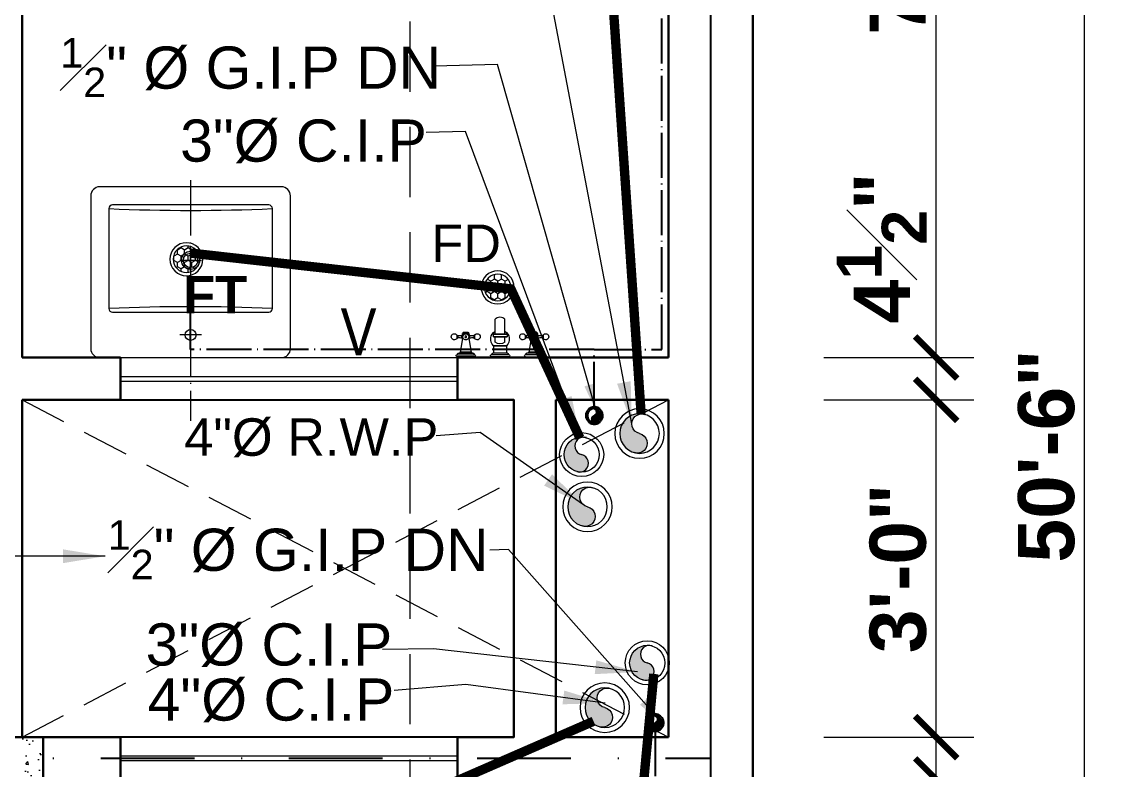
# Model space of a CAD drawing. Header units: feet. Extents: x 12125 to 16886, y -11859 to -10215.
# Drawn here: x 14050.3 to 14167.7, y -11271.5 to -11191.6 of the extents above; entities that cross this region are included whole.
import ezdxf

# ---------------------------------------------------------------- set-up
doc = ezdxf.new("R2010")
doc.units = ezdxf.units.FT
doc.header["$MEASUREMENT"] = 0
doc.header["$PDMODE"] = 2
for name, pattern in [('ACAD_ISO04W100', [30, 24, -3, 0, -3]), ('CENTER2', [1.125, 0.75, -0.125, 0.125, -0.125]), ('DASHDOT', [1, 0.5, -0.25, 0, -0.25]), ('DASHED', [0.75, 0.5, -0.25]), ('HIDDEN2', [0.1875, 0.125, -0.0625])]:
    doc.linetypes.add(name, pattern=pattern)
doc.layers.get('0').update_dxf_attribs({"lineweight": 30})
doc.layers.add('0 PL WASTE PIPE', color=5, linetype='Continuous')
doc.layers.add('BLK_1_FLR_1_VENTILATION_SHAFT', color=7, linetype='Continuous')
for name, color, linetype, lineweight in [('BEAM', 3, 'Continuous', 15), ('BLK_1_FLR_1_BATH', 7, 'Continuous', 0), ('center line', 253, 'ACAD_ISO04W100', 5), ('CWS', 94, 'Continuous', 9), ('DIM 01', 7, 'Continuous', 9), ('DOTTED', 15, 'DASHED', 18), ('FIX', 212, 'Continuous', 13), ('HATCH', 9, 'Continuous', 20), ('JOINERY TEXT', 193, 'Continuous', 0), ('P-SOIL', 6, 'Continuous', 18), ('P-WASTE', 130, 'Continuous', 18), ('PL-C.W.S', 90, 'ACAD_ISO04W100', 25), ('R.W.P', 7, 'Continuous', 18), ('SANTRY TEXT', 174, 'Continuous', 9), ('TEXT', 7, 'Continuous', 30), ('WALL', 10, 'Continuous', 30), ('WINDOW', 150, 'Continuous', 20)]:
    doc.layers.add(name, color=color, linetype=linetype, lineweight=lineweight)
doc.layers.add('BLK_1_FLR_1_BLT_UP_AREA', color=25, linetype='Continuous', true_color=0x995f4c, plot=False)
doc.styles.add('AR. FOOT', font='arialbd.ttf')
doc.styles.add('AR. TEXT 01', font='arialbd.ttf')
doc.styles.add('DIM TEXT', font='GOTHIC.TTF', dxfattribs={"height": 5})
doc.styles.add('p.h tex', font='techb___.ttf')
doc.styles.get("Standard").update_dxf_attribs({"font": 'ARIALN.TTF'})
doc.dimstyles.new('DIM 50', dxfattribs={"dimtxt": 6, "dimasz": 3, "dimexe": 6, "dimexo": 4, "dimgap": 0.3125, "dimtad": 1, "dimzin": 3, "dimdsep": 46, "dimlunit": 4, "dimtxsty": 'AR. TEXT 01', "dimblk": 'DOT', "dimcen": 0.09, "dimclrd": 256, "dimclre": 256, "dimclrt": 256, "dimazin": 0, "dimtfac": 0.8, "dimtofl": 0, "dimtmove": 1, "dimatfit": 3, "dimfxl": 6, "dimfxlon": 1, "dimfrac": 1, "dimtolj": 1, "dimtzin": 0, "dimlwd": -1, "dimlwe": -1, "dimarcsym": 1})

# ---------------------------------------------------------------- blocks, each defined once
blk = doc.blocks.new('ERFE')
at = {"layer": 'WALL', "color": 3, "linetype": 'DASHED', "lineweight": 20, "ltscale": 15}
blk.add_line((80619.29687633963, -78807.71996937633), (80619.29687633963, -79458.93725213372), dxfattribs=at)
blk = doc.blocks.new('_ArchTick')
at = {"color": 0, "linetype": 'ByBlock', "const_width": 0.15}
blk.add_lwpolyline([(-0.5, -0.5), (0.5, 0.5)], dxfattribs=at)
blk = doc.blocks.new('*D65')
at = {"layer": 'Defpoints', "color": 0, "transparency": 16777216}
for p in [(14119.27765535157, -11272.45311382738), (14147.86980610585, -11272.45311382738), (14110.3702731766, -11359.45311382757)]:
    blk.add_point(p, dxfattribs=at)
at = {"layer": 'DIM 01', "transparency": 16777216}
for p, q in [((14135.86980610585, -11272.45311382738), (14151.86980610585, -11272.45311382738)), ((14147.86980610585, -11359.45311382757), (14147.86980610585, -11272.45311382738)), ((14135.86980610585, -11359.45311382757), (14151.86980610585, -11359.45311382757))]:
    blk.add_line(p, q, dxfattribs=at)
at = {"layer": 'DIM 01', "transparency": 16777216, "xscale": 4.5, "yscale": 4.5, "zscale": 4.5}
for p, rotation in [((14147.86980610585, -11272.45311382738), 90), ((14147.86980610585, -11359.45311382757), 270)]:
    blk.add_blockref('_ArchTick', p, dxfattribs=dict(at, rotation=rotation))
at = {"layer": 'DIM 01', "transparency": 16777216, "insert": (14143.80980610585, -11315.95311382748), "char_height": 6, "attachment_point": 5, "rotation": 90, "style": 'AR. TEXT 01'}
blk.add_mtext('\\A1;7\'-3"', dxfattribs=at)
blk = doc.blocks.new('ddd')
at = {"layer": 'center line', "ltscale": 0.25}
blk.add_line((-759.1649536995117, -5633.062051587941), (-733.0938343068538, -5633.062051587941), dxfattribs=at)
at = {"layer": 'FIX'}
for p, q in [((-750.4793203349564, -5631.879542964188), (-750.4793203349564, -5634.244560211723)), ((-742.4084541934861, -5631.879542964188), (-742.4084541934861, -5634.244560211723)), ((-749.2968117111923, -5633.062051587941), (-752.0555297461124, -5633.062051587941)), ((-741.2259455697221, -5633.062051587941), (-743.5909628172521, -5633.062051587941))]:
    blk.add_line(p, q, dxfattribs=at)
for points in [[(-758.4517612796371, -5623.219531903188), (-758.4517612796371, -5642.904571272694, 0.4142135623731), (-757.4675093111618, -5643.888823241169), (-740.9320762407768, -5643.888823241169, 0.4142135623731), (-739.9478242723017, -5642.904571272694), (-739.9478242723017, -5623.219531903188, 0.4142135623731), (-740.9320762407768, -5622.235279934713), (-757.4675093111618, -5622.235279934713, 0.4142135623731)], [(-756.4832573426863, -5624.597484659023), (-756.4832573426863, -5641.526618516826, 0.4142135623731), (-756.0895565552963, -5641.920319304219), (-745.262784902068, -5641.920319304219, 0.4142135623731), (-744.8690841146782, -5641.526618516826), (-744.8690841146745, -5624.597484659054, 0.41421356237232), (-745.2627849020648, -5624.203783871664), (-756.0895565552963, -5624.203783871634, 0.4142135623731)]]:
    blk.add_lwpolyline(points, format="xyb", close=True, dxfattribs=at)
for centre, radius in [((-750.4793203349564, -5633.062051587941), 0.9856582300699962), ((-750.4793203349564, -5633.062051587941), 0.7888078363749385), ((-742.4084541934861, -5633.062051587941), 0.5919574426798802)]:
    blk.add_circle(centre, radius, dxfattribs=at)
for centre, radius, start, end in [((-955.3021549747315, -5633.062051587941), 199.4094488131293, 357.4539399452814, 2.54606005471874), ((-546.0501864825728, -5633.062051587941), 199.4094488131879, 177.4539399452812, 182.5460600547187)]:
    blk.add_arc(centre, radius, start, end, dxfattribs=at)
blk = doc.blocks.new('fdfff')
at = {"layer": 'FIX'}
for p, q in [((-439.9936460015013, -5099.794814732304, 0.20762841340752), (-439.9936460015013, -5098.092338620205, 0.20762841340752)), ((-439.7870236596209, -5098.078081011102, 0.22817528969225), (-439.7870236596209, -5099.809340666404, 0.20762841340752)), ((-439.6376845878258, -5098.23440669429, 0.22817528969225), (-439.6376845878258, -5099.652746658321, 0.22817528969225)), ((-438.2163880382141, -5098.639274051369, 1.070132213926159), (-439.5423170475113, -5098.413384540116, 1.070132213926159)), ((-439.5423170475113, -5098.413384540116, 1.070132213926159), (-439.5423170475113, -5099.473768812393, 1.070132213926159)), ((-437.8761535013033, -5098.079588376322, 1.070132213926159), (-438.205106988811, -5098.079588376322, 1.070132213926159)), ((-438.205106988811, -5098.079588376322, 1.070132213926159), (-438.205106988811, -5098.110718818439, 1.070132213926159)), ((-437.9572165929129, -5098.160090196818, 1.070132213926159), (-438.1241469305241, -5098.160090196818, 1.070132213926159)), ((-437.8761535013033, -5098.079588376322, 1.070132213926159), (-437.8761535013033, -5098.110718818439, 1.070132213926159)), ((-438.2163880382141, -5099.247879301241, 1.070132213926159), (-439.5423170475113, -5099.473768812393, 1.070132213926159)), ((-438.1502720053247, -5098.557215489591, 1.070132213926159), (-437.9310915181995, -5098.557215489591, 1.070132213926159)), ((-438.1502720053247, -5099.329937862909, 1.070132213926159), (-437.9310915181995, -5099.329937862909, 1.070132213926159)), ((-437.8564111968151, -5098.635829710431, 1.070132213926159), (-437.8564111968151, -5098.711869751176, 1.070132213926159)), ((-437.8564111968151, -5099.251323642151, 1.070132213926159), (-437.8564111968151, -5099.17528360142, 1.070132213926159)), ((-437.7329530385032, -5098.636270803428, 1.070132213926159), (-437.7329530385032, -5099.250882549073, 1.070132213926159)), ((-437.6711387261166, -5098.666774950295, 1.070132213926159), (-437.7329530385032, -5098.666774950295, 1.070132213926159)), ((-437.6711387261166, -5099.220378402307, 1.070132213926159), (-437.7329530385032, -5099.220378402307, 1.070132213926159)), ((-437.6711387261166, -5098.666774950295, 1.070132213926159), (-437.6711387261166, -5099.220378402307, 1.070132213926159)), ((-437.6100551688286, -5098.729148853403, 1.070132213926159), (-437.6100551688286, -5099.158004499201, 1.070132213926159)), ((-438.205106988811, -5099.807564976261, 1.070132213926159), (-438.205106988811, -5099.776434534056, 1.070132213926159)), ((-437.8761535013033, -5099.807564976261, 1.070132213926159), (-438.205106988811, -5099.807564976261, 1.070132213926159)), ((-437.9572165929129, -5099.727063155762, 1.070132213926159), (-438.1241469305241, -5099.727063155762, 1.070132213926159)), ((-437.8761535013033, -5099.807564976261, 1.070132213926159), (-437.8761535013033, -5099.776434534056, 1.070132213926159)), ((-439.9936460015013, -5101.40166845412, -0.64357942327109), (-439.9936460015013, -5103.104144566191, -0.64357942327109)), ((-439.7870236596209, -5101.387410844953, -0.62303254698635), (-439.7870236596209, -5103.118670500254, -0.64357942327109)), ((-439.6376845878258, -5101.544018196008, -0.62303254698635), (-439.6376845878258, -5102.962076492151, -0.62303254698635)), ((-438.9074385237178, -5101.628709930708, 1.070132213926159), (-438.9074385237178, -5102.899841888831, 1.070132213926159)), ((-438.0423340749984, -5102.888360252912, 1.070132213926159), (-438.0423340749984, -5101.579353504671, 1.070132213926159)), ((-438.0177171031244, -5102.894312139317, 1.070132213926159), (-438.0177171031244, -5101.573401618288, 1.070132213926159)), ((-437.8198283457022, -5101.573401618288, 1.070132213926159), (-437.8198283457022, -5102.894312139317, 1.070132213926159)), ((-437.7952113737118, -5101.579353504671, 1.070132213926159), (-437.7952113737118, -5102.888360252912, 1.070132213926159)), ((-438.9422280378346, -5101.643157002909, 1.070132213926159), (-439.6376845878258, -5101.643157002909, 1.070132213926159)), ((-438.9422280378346, -5101.643157002909, 1.070132213926159), (-438.9422280378346, -5102.885394816667, 1.070132213926159)), ((-438.5638060339259, -5101.784066761458), (-438.0423340749984, -5101.784066761458)), ((-437.7952113737118, -5101.784066761458), (-436.3390548183232, -5101.784066761458)), ((-438.9422280378346, -5102.885394816667, 1.070132213926159), (-439.6376845878258, -5102.885394816667, 1.070132213926159)), ((-438.5638060339259, -5102.74448505808), (-438.0423340749984, -5102.74448505808)), ((-437.7952113737118, -5102.74448505808), (-436.3390548183232, -5102.74448505808)), ((-439.9936460015013, -5104.733495657638, 0.20762841340752), (-439.9936460015013, -5106.435971769708, 0.20762841340752)), ((-439.7870236596209, -5106.450229378868, 0.22817528969225), (-439.7870236596209, -5104.718969723559, 0.20762841340752)), ((-437.8761535013033, -5104.720745413695, 1.070132213926159), (-438.205106988811, -5104.720745413695, 1.070132213926159)), ((-438.205106988811, -5104.720745413695, 1.070132213926159), (-438.205106988811, -5104.751875855887, 1.070132213926159)), ((-437.9572165929129, -5104.801247234149, 1.070132213926159), (-438.1241469305241, -5104.801247234149, 1.070132213926159)), ((-437.8761535013033, -5104.720745413695, 1.070132213926159), (-437.8761535013033, -5104.751875855887, 1.070132213926159)), ((-439.6376845878258, -5106.293903695674, 0.22817528969225), (-439.6376845878258, -5104.875563731662, 0.22817528969225)), ((-438.2163880382141, -5105.280431088729, 1.070132213926159), (-439.5423170475113, -5105.054541577519, 1.070132213926159)), ((-439.5423170475113, -5105.054541577519, 1.070132213926159), (-439.5423170475113, -5106.114925849761, 1.070132213926159)), ((-438.2163880382141, -5105.889036338595, 1.070132213926159), (-439.5423170475113, -5106.114925849761, 1.070132213926159)), ((-438.1502720053247, -5105.198372526995, 1.070132213926159), (-437.9310915181995, -5105.198372526995, 1.070132213926159)), ((-437.8564111968151, -5105.276986747828, 1.070132213926159), (-437.8564111968151, -5105.353026788449, 1.070132213926159)), ((-437.8564111968151, -5105.892480679511, 1.070132213926159), (-437.8564111968151, -5105.816440638811, 1.070132213926159)), ((-437.7329530385032, -5105.892039586477, 1.070132213926159), (-437.7329530385032, -5105.277427840883, 1.070132213926159)), ((-437.6711387261166, -5105.307931987656, 1.070132213926159), (-437.7329530385032, -5105.307931987656, 1.070132213926159)), ((-437.6711387261166, -5105.861535439689, 1.070132213926159), (-437.7329530385032, -5105.861535439689, 1.070132213926159)), ((-437.6711387261166, -5105.861535439689, 1.070132213926159), (-437.6711387261166, -5105.307931987656, 1.070132213926159)), ((-437.6100551688286, -5105.799161536561, 1.070132213926159), (-437.6100551688286, -5105.370305890772, 1.070132213926159)), ((-438.205106988811, -5106.448722013643, 1.070132213926159), (-438.205106988811, -5106.417591571428, 1.070132213926159)), ((-437.8761535013033, -5106.448722013643, 1.070132213926159), (-438.205106988811, -5106.448722013643, 1.070132213926159)), ((-438.1502720053247, -5105.971094900327, 1.070132213926159), (-437.9310915181995, -5105.971094900327, 1.070132213926159)), ((-437.9572165929129, -5106.368220193107, 1.070132213926159), (-438.1241469305241, -5106.368220193107, 1.070132213926159)), ((-437.8761535013033, -5106.448722013643, 1.070132213926159), (-437.8761535013033, -5106.417591571428, 1.070132213926159))]:
    blk.add_line(p, q, dxfattribs=at)
for centre in [(-438.0406817617186, -5098.943576676255, -0.5864398341488803), (-438.0406817617186, -5105.584733713709, -0.5864398341488803)]:
    blk.add_circle(centre, 0.0820232687790191, dxfattribs=at)
for centre, radius, start, end in [((-439.8887157135177, -5098.108106581727, 0.20762841340752), 0.1061084065881228, 16.58870761552081, 171.4540590152905), ((-439.7190729585997, -5098.057221847092, 0.22817528969225), 0.0710019746964819, 196.8581806348353, 267.4116657366103), ((-439.7263056866067, -5098.218159492842, 0.22817528969225), 0.0900981171500153, 349.6111421854599, 87.43871116543016), ((-439.6717213939118, -5098.521132158378, 1.070132213926159), 0.1683895308833376, 39.7822189855939, 78.33837664191098), ((-438.0406817617186, -5097.833033056319, 0.19733891487661), 0.2960358240422817, 303.6067164626585, 236.3932835373415), ((-438.1328376815071, -5098.083294132042, 1.070132213926159), 0.0772979055238589, 200.7807033480267, 276.5323884085066), ((-439.3257287006126, -5098.280465544776, 1.070132213926159), 1.207596362525283, 346.7515409576356, 5.720845926215266), ((-436.7556348228244, -5098.280465544776, 1.070132213926159), 1.207596362525283, 174.2791540737846, 193.2484590423643), ((-437.9484228086075, -5098.083294132042, 1.070132213926159), 0.0772979055238589, 263.4676115914934, 339.2192966519734), ((-439.6717213939118, -5099.36602119419, 1.070132213926159), 0.1683895308833376, 281.6616233580891, 320.2177810144061), ((-438.0406817617186, -5098.943576676255, -0.5864398341488803), 0.2960468548223106, 125.8538504705797, 234.1461495294202), ((-438.0979048660083, -5098.66714936601, 1.070132213926159), 0.1217693494315759, 115.4708534690639, 197.4312066331036), ((-438.0979048660083, -5099.220003986506, 1.070132213926159), 0.1217693494315759, 162.5687933668963, 244.5291465309361), ((-438.0406817617186, -5098.943576676255, -0.5864398341488803), 0.2960468548223106, 234.1461495294202, 125.8538504705797), ((-439.3257287006126, -5099.606687807725, 1.070132213926159), 1.207596362525283, 354.2791540737847, 13.24845904236436), ((-436.7556348228244, -5099.606687807725, 1.070132213926159), 1.207596362525283, 166.7515409576356, 185.7208459262151), ((-437.9834586575161, -5098.66714936601, 1.070132213926159), 0.1217693494315759, 342.5687933668964, 64.5291465309361), ((-437.9834586575161, -5099.220003986506, 1.070132213926159), 0.1217693494315759, 295.4708534690638, 17.43120663310359), ((-437.7951816226121, -5098.775857415471, 1.070132213926159), 0.1528293785214648, 65.97238845840135, 113.6181989813814), ((-437.7951816226121, -5099.11129593711, 1.070132213926159), 0.1528293785214648, 246.3818010186186, 294.0276115415987), ((-437.6874965070165, -5098.743891237326, 1.070132213926159), 0.0788320919670414, 10.77833825125858, 78.02402359804032), ((-437.6874965070165, -5099.143262115255, 1.070132213926159), 0.0788320919670414, 281.9759764019597, 349.2216617487414), ((-439.8887157135177, -5099.779046770782, 0.20762841340752), 0.1061084065881228, 188.5459409847095, 343.4112923844792), ((-439.7190729585997, -5099.829931505403, 0.22817528969225), 0.0710019746964819, 92.5883342633898, 163.1418193651646), ((-439.7263056866067, -5099.66899385977, 0.22817528969225), 0.0900981171500153, 272.5612888345698, 10.38885781454017), ((-438.0406817617186, -5100.054120296249, 0.19733891487661), 0.2960358240422817, 123.6067164626584, 56.39328353734151), ((-438.1328376815071, -5099.803859220461, 1.070132213926159), 0.0772979055238589, 83.46761159149342, 159.2192966519733), ((-437.9484228086075, -5099.803859220461, 1.070132213926159), 0.0772979055238589, 20.78070334802668, 96.53238840850656), ((-439.8887157135177, -5101.417436415628, -0.64357942327109), 0.1061084065881228, 16.58870761552081, 171.4540590152905), ((-439.7190729585997, -5101.366551680943, -0.62303254698635), 0.0710019746964819, 196.8581806348353, 267.4116657366103), ((-439.7379514951023, -5101.537042764008, -0.62303254698635), 0.1005092501170441, 356.0204226082332, 81.02943074122697), ((-438.9406922832129, -5101.597743930375, 1.070132213926159), 0.0454390328152913, 268.0631406409744, 317.0402371382626), ((-438.2591341615189, -5102.264275909736, 0.2274752523048), 0.9073167708099047, 31.95566866844981, 135.6046319082383), ((-437.9187727243988, -5102.036518843888, 1.070132213926159), 0.4735689546355308, 74.87562468803317, 105.1243753119668), ((-437.9772300153272, -5102.26426442853), 0.7580641298657237, 140.694691672089, 219.305308327911), ((-436.7657116207118, -5102.264275909736), 0.642368160172695, 311.6204880951193, 48.37951190488075), ((-439.8887157135177, -5103.088376604659, -0.64357942327109), 0.1061084065881228, 188.5459409847095, 343.4112923844792), ((-439.7190729585997, -5103.13926133934, -0.62303254698635), 0.0710019746964819, 92.5883342633898, 163.1418193651646), ((-439.7379514951023, -5102.969051924148, -0.62303254698635), 0.1005092501170441, 278.970569258773, 3.97957739176681), ((-438.9406922832129, -5102.930807889258, 1.070132213926159), 0.0454390328152913, 42.95976286234757, 91.93685935902559), ((-438.2591341615189, -5102.264275909736, 0.2274752523048), 0.9073167708099047, 224.3953680917617, 328.0443313315501), ((-437.9187727243988, -5102.431194913719, 1.070132213926159), 0.4735689546355308, 254.8756246880333, 285.1243753119667), ((-439.8887157135177, -5104.749263619094, 0.20762841340752), 0.1061084065881228, 16.58870761552081, 171.4540590152905), ((-439.7190729585997, -5104.698378884473, 0.22817528969225), 0.0710019746964819, 196.8581806348353, 267.4116657366103), ((-439.7263056866067, -5104.859316530208, 0.22817528969225), 0.0900981171500153, 349.6111421854599, 87.43871116543016), ((-438.0406817617186, -5104.474190093693, 0.19733891487661), 0.2960358240422817, 303.6067164626585, 236.3932835373415), ((-438.1328376815071, -5104.724451169408, 1.070132213926159), 0.0772979055238589, 200.7807033480267, 276.5323884085066), ((-439.3257287006126, -5104.921622582267, 1.070132213926159), 1.207596362525283, 346.7515409576356, 5.720845926215266), ((-436.7556348228244, -5104.921622582267, 1.070132213926159), 1.207596362525283, 174.2791540737846, 193.2484590423643), ((-437.9484228086075, -5104.724451169408, 1.070132213926159), 0.0772979055238589, 263.4676115914934, 339.2192966519734), ((-439.6286175491114, -5105.077071024918, 1.070132213926159), 0.089192783151332, 14.63098900816078, 95.83457521870675), ((-438.0406817617186, -5105.584733713709, -0.5864398341488803), 0.2960468548223106, 125.8538504705797, 234.1461495294202), ((-438.0979048660083, -5105.308306403407, 1.070132213926159), 0.1217693494315759, 115.4708534690639, 197.4312066331036), ((-438.0979048660083, -5105.861161023888, 1.070132213926159), 0.1217693494315759, 162.5687933668963, 244.5291465309361), ((-438.0406817617186, -5105.584733713709, -0.5864398341488803), 0.2960468548223106, 234.1461495294202, 125.8538504705797), ((-437.9834586575161, -5105.308306403407, 1.070132213926159), 0.1217693494315759, 342.5687933668964, 64.5291465309361), ((-437.9834586575161, -5105.861161023888, 1.070132213926159), 0.1217693494315759, 295.4708534690638, 17.43120663310359), ((-437.7951816226121, -5105.417014452876, 1.070132213926159), 0.1528293785214648, 65.97238845840135, 113.6181989813814), ((-437.7951816226121, -5105.752452974477, 1.070132213926159), 0.1528293785214648, 246.3818010186186, 294.0276115415987), ((-437.6874965070165, -5105.38504827473, 1.070132213926159), 0.0788320919670414, 10.77833825125858, 78.02402359804032), ((-437.6874965070165, -5105.784419152609, 1.070132213926159), 0.0788320919670414, 281.9759764019597, 349.2216617487414), ((-439.8887157135177, -5106.42020380818, 0.20762841340752), 0.1061084065881228, 188.5459409847095, 343.4112923844792), ((-439.7190729585997, -5106.471088542879, 0.22817528969225), 0.0710019746964819, 92.5883342633898, 163.1418193651646), ((-439.7263056866067, -5106.310150897129, 0.22817528969225), 0.0900981171500153, 272.5612888345698, 10.38885781454017), ((-439.6286175491114, -5106.092396402408, 1.070132213926159), 0.089192783151332, 264.1654247812933, 345.3690109918392), ((-438.0406817617186, -5106.695277333725, 0.19733891487661), 0.2960358240422817, 123.6067164626584, 56.39328353734151), ((-438.1328376815071, -5106.445016257822, 1.070132213926159), 0.0772979055238589, 83.46761159149342, 159.2192966519733), ((-439.3257287006126, -5106.247844845158, 1.070132213926159), 1.207596362525283, 354.2791540737847, 13.24845904236436), ((-436.7556348228244, -5106.247844845158, 1.070132213926159), 1.207596362525283, 166.7515409576356, 185.7208459262151), ((-437.9484228086075, -5106.445016257822, 1.070132213926159), 0.0772979055238589, 20.78070334802668, 96.53238840850656)]:
    blk.add_arc(centre, radius, start, end, dxfattribs=at)
blk = doc.blocks.new('*D137')
at = {"layer": 'Defpoints', "color": 0, "transparency": 16777216}
for p in [(14119.27765535157, -11267.95311382738), (14147.86980610594, -11267.95311382738), (14119.27765535157, -11272.45311382738)]:
    blk.add_point(p, dxfattribs=at)
at = {"layer": 'DIM 01', "transparency": 16777216}
for p, q in [((14135.86980610594, -11267.95311382738), (14151.86980610594, -11267.95311382738)), ((14147.86980610594, -11272.45311382738), (14147.86980610594, -11267.95311382738)), ((14135.86980610594, -11272.45311382738), (14151.86980610594, -11272.45311382738))]:
    blk.add_line(p, q, dxfattribs=at)
at = {"layer": 'DIM 01', "transparency": 16777216, "xscale": 4.5, "yscale": 4.5, "zscale": 4.5}
for p, rotation in [((14147.86980610594, -11267.95311382738), 90), ((14147.86980610594, -11272.45311382738), 270)]:
    blk.add_blockref('_ArchTick', p, dxfattribs=dict(at, rotation=rotation))
at = {"layer": 'DIM 01', "transparency": 16777216, "insert": (14142.05540610562, -11284.66549376523), "char_height": 6, "attachment_point": 5, "rotation": 90, "style": 'AR. TEXT 01'}
blk.add_mtext('\\A1;4{\\H0.800000x;\\S1#2;}"', dxfattribs=at)
blk = doc.blocks.new('*D138')
at = {"layer": 'Defpoints', "color": 0, "transparency": 16777216}
for p in [(14119.27765535154, -11231.95311382747), (14147.86980610603, -11231.95311382747), (14119.27765535157, -11267.95311382738)]:
    blk.add_point(p, dxfattribs=at)
at = {"layer": 'DIM 01', "transparency": 16777216}
for p, q in [((14135.86980610603, -11231.95311382747), (14151.86980610603, -11231.95311382747)), ((14147.86980610603, -11267.95311382738), (14147.86980610603, -11231.95311382747)), ((14135.86980610603, -11267.95311382738), (14151.86980610603, -11267.95311382738))]:
    blk.add_line(p, q, dxfattribs=at)
at = {"layer": 'DIM 01', "transparency": 16777216, "xscale": 4.5, "yscale": 4.5, "zscale": 4.5}
for p, rotation in [((14147.86980610603, -11231.95311382747), 90), ((14147.86980610603, -11267.95311382738), 270)]:
    blk.add_blockref('_ArchTick', p, dxfattribs=dict(at, rotation=rotation))
at = {"layer": 'DIM 01', "transparency": 16777216, "insert": (14143.80980610603, -11249.95311382743), "char_height": 6, "attachment_point": 5, "rotation": 90, "style": 'AR. TEXT 01'}
blk.add_mtext('\\A1;3\'-0"', dxfattribs=at)
blk = doc.blocks.new('*D139')
at = {"layer": 'Defpoints', "color": 0, "transparency": 16777216}
for p in [(14119.27765535154, -11227.45311382747), (14147.8698061061, -11227.45311382747), (14119.27765535154, -11231.95311382747)]:
    blk.add_point(p, dxfattribs=at)
at = {"layer": 'DIM 01', "transparency": 16777216}
for p, q in [((14135.86980610611, -11227.45311382747), (14151.8698061061, -11227.45311382747)), ((14147.8698061061, -11231.95311382747), (14147.8698061061, -11227.45311382747)), ((14135.86980610611, -11231.95311382747), (14151.8698061061, -11231.95311382747))]:
    blk.add_line(p, q, dxfattribs=at)
at = {"layer": 'DIM 01', "transparency": 16777216, "xscale": 4.5, "yscale": 4.5, "zscale": 4.5}
for p, rotation in [((14147.8698061061, -11227.45311382747), 90), ((14147.8698061061, -11231.95311382747), 270)]:
    blk.add_blockref('_ArchTick', p, dxfattribs=dict(at, rotation=rotation))
at = {"layer": 'DIM 01', "transparency": 16777216, "insert": (14142.05540610585, -11215.75819504054), "char_height": 6, "attachment_point": 5, "rotation": 90, "style": 'AR. TEXT 01'}
blk.add_mtext('\\A1;4{\\H0.800000x;\\S1#2;}"', dxfattribs=at)
blk = doc.blocks.new('*D140')
at = {"layer": 'Defpoints', "color": 0, "transparency": 16777216}
for p in [(14119.27765535157, -11140.45311382745), (14147.86980610614, -11140.45311382745), (14119.27765535154, -11227.45311382747)]:
    blk.add_point(p, dxfattribs=at)
at = {"layer": 'DIM 01', "transparency": 16777216}
for p, q in [((14135.86980610614, -11140.45311382745), (14151.86980610614, -11140.45311382745)), ((14147.86980610614, -11227.45311382747), (14147.86980610614, -11140.45311382745)), ((14135.86980610614, -11227.45311382747), (14151.86980610614, -11227.45311382747))]:
    blk.add_line(p, q, dxfattribs=at)
at = {"layer": 'DIM 01', "transparency": 16777216, "xscale": 4.5, "yscale": 4.5, "zscale": 4.5}
for p, rotation in [((14147.86980610614, -11140.45311382745), 90), ((14147.86980610614, -11227.45311382747), 270)]:
    blk.add_blockref('_ArchTick', p, dxfattribs=dict(at, rotation=rotation))
at = {"layer": 'DIM 01', "transparency": 16777216, "insert": (14143.80980610614, -11183.95311382746), "char_height": 6, "attachment_point": 5, "rotation": 90, "style": 'AR. TEXT 01'}
blk.add_mtext('\\A1;7\'-3"', dxfattribs=at)
blk = doc.blocks.new('*D146')
at = {"layer": 'Defpoints', "color": 0, "transparency": 16777216}
for p in [(14111.49684385872, -10934.95311382776), (14163.70377904877, -10934.95311382776), (14119.27765535156, -11540.95311382738)]:
    blk.add_point(p, dxfattribs=at)
at = {"layer": 'DIM 01', "transparency": 16777216}
for p, q in [((14151.70377904877, -10934.95311382776), (14167.70377904877, -10934.95311382776)), ((14163.70377904877, -11540.95311382738), (14163.70377904877, -10934.95311382776)), ((14151.70377904877, -11540.95311382738), (14167.70377904877, -11540.95311382738))]:
    blk.add_line(p, q, dxfattribs=at)
at = {"layer": 'DIM 01', "transparency": 16777216, "xscale": 4.5, "yscale": 4.5, "zscale": 4.5}
for p, rotation in [((14163.70377904877, -10934.95311382776), 90), ((14163.70377904877, -11540.95311382738), 270)]:
    blk.add_blockref('_ArchTick', p, dxfattribs=dict(at, rotation=rotation))
at = {"layer": 'DIM 01', "transparency": 16777216, "insert": (14159.64377904877, -11237.95311382757), "char_height": 6, "attachment_point": 5, "rotation": 90, "style": 'AR. TEXT 01'}
blk.add_mtext('\\A1;50\'-6"', dxfattribs=at)
blk = doc.blocks.new('100')
at = {"layer": 'P-WASTE'}
blk.add_hatch(color=256, dxfattribs=at).paths.add_polyline_path([(0.3260249795212076, 1.973248008309383, 0.4142135551564638), (-1.973248001145293, 0.3260250230132442, 0.414213555159394), (-0.3260250724852085, -1.973247998235819, 0.9455893433159012), (-1.45519e-11, -5.457e-12, -0.9455892991167292)])
for radius in [2.499999999999999, 1.999999999999998]:
    blk.add_circle((2.12549e-09, -3.00588e-09), radius, dxfattribs=at)
for centre, start, end in [((0.21823989284348, 0.9774991942531398), 71.00664796697363, 257.4143515063175), ((-0.21823989285076, -0.97749919425223), 251.0066479669736, 77.41435150631733)]:
    blk.add_arc(centre, 1.001565437499833, start, end, dxfattribs=at)
blk = doc.blocks.new('V V F F')
at = {"layer": 'P-SOIL'}
h = blk.add_hatch(color=256, dxfattribs=at)
edge = h.paths.add_edge_path()
edge.add_ellipse((-1174.897316543749, -1791.3298966888), major_axis=(1.414213562375234, 1.414213562375234), ratio=0.99999999999995, start_angle=324.3817967229876, end_angle=414.3817953112706, ccw=False)
edge.add_ellipse((-1174.897316543744, -1791.329896688799), major_axis=(-1.414213562371477, 1.414213562371477), ratio=0.9999999999999051, start_angle=144.3817981341165, end_angle=234.38179672296718, ccw=False)
edge.add_ellipse((-1174.679076648762, -1792.307395880055), major_axis=(-0.7082137126540621, 0.7082137126540621), ratio=0.9999999999993141, start_angle=-32.41435150622772, end_angle=141.1779476256419, ccw=False)
edge.add_ellipse((-1175.115556434453, -1790.352397491549), major_axis=(-0.7082137126629422, 0.7082137126629423), ratio=0.9999999999987264, start_angle=147.585648493852, end_angle=321.1779422778176)
for radius in [2.499999999999999, 1.999999999999998]:
    blk.add_circle((-1174.897316543745, -1791.329896688808), radius, dxfattribs=at)
for centre, start, end in [((-1175.115556434463, -1790.352397491549), 282.5856484936799, 108.9933520330306), ((-1174.679076648769, -1792.307395880055), 102.5856484936798, 288.9933520330306)]:
    blk.add_arc(centre, 1.001565437499833, start, end, dxfattribs=at)
blk = doc.blocks.new('DF DF')
at = {"layer": 'PL-C.W.S', "ltscale": 2}
h = blk.add_hatch(dxfattribs=at)
h.set_pattern_fill('JIS_LC_20', color=256, scale=0.00030976, style=0)
h.set_pattern_definition([(135.0000000015881, (-713.6371133431317, -1892.405334894047), (0.0045997013275512, 0.0045997013272962), []), (135.0000000015881, (-713.6372434423317, -1892.405334894047), (0.0045997013275512, 0.0045997013272962), [])])
edge = h.paths.add_edge_path()
edge.add_ellipse((-1141.155969474507, -1786.047756641909), major_axis=(-0.0172638459292222, 3.67380965955e-05), ratio=0.9999999999448315, start_angle=109.7335148373989, end_angle=250.5103398213486)
edge.add_ellipse((-1141.150174988148, -1786.064019041909), major_axis=(-0.0325247972641925, 1.33438009235e-05), ratio=0.9999999999445645, start_angle=180.0235064780413, end_angle=270.02350647804116, ccw=False)
edge.add_ellipse((-1141.150174988148, -1786.064019041909), major_axis=(0.0325247727854484, 4.20759883691e-05), ratio=0.9999999999445631, start_angle=269.92587879808355, end_angle=359.9258787994174, ccw=False)
edge.add_ellipse((-1141.143692296203, -1786.080281441909), major_axis=(0.0175068814637724, 7.0747587468e-06), ratio=0.9999999999445439, start_angle=111.71059004010161, end_angle=248.24310202751678, ccw=False)
at = {"layer": 'PL-C.W.S', "ltscale": 2, "extrusion": (0, 0, -1)}
for centre, major_axis, ratio, start_param, end_param in [((-1141.150174988148, -1786.064019041909), (0.0403307360506055, 3.58698504617e-05), 0.99999999994456, 3.142482045763561, 9.425667352943147), ((-1141.150174988148, -1786.064019041909), (0.0325247258547981, 6.94492913112e-05), 0.9999999999445602, 3.14372792710681, 9.426913234286395), ((-1141.157000834208, -1786.047895540491), (0.0175068160262084, -4.83866055586e-05), 0.99999999994427, -1.194234800505054, 1.188707069907176), ((-1141.143692296203, -1786.080281441909), (-0.0175068160262084, 4.83866055586e-05), 0.99999999994427, -1.194234800505054, 1.188707069907176)]:
    blk.add_ellipse(centre, major_axis=major_axis, ratio=ratio, start_param=start_param, end_param=end_param, dxfattribs=at)
blk = doc.blocks.new('RETEU')
at = {"layer": 'R.W.P'}
h = blk.add_hatch(color=7, dxfattribs=at)
edge = h.paths.add_edge_path()
edge.add_ellipse((-37076.90065375516, -119553.1669227566), major_axis=(1.494147372830071, 1.494147372830071), ratio=0.9999999999971358, start_angle=35.6182046845361, end_angle=125.618203281105)
edge.add_ellipse((-37076.90065375516, -119553.1669227566), major_axis=(1.494147372827425, 1.494147372827423), ratio=0.9999999999948398, start_angle=125.618203281105, end_angle=215.6182018617833)
edge.add_ellipse((-37077.13122894867, -119554.1996719022), major_axis=(0.7482431835796156, 0.7482431835796152), ratio=0.9999999999816468, start_angle=218.8220523718934, end_angle=392.4143515007202)
edge.add_ellipse((-37076.67007856617, -119552.1341736046), major_axis=(-0.7482431836025633, 0.7482431836025631), ratio=0.9999999999430152, start_angle=-51.17794228077861, end_angle=122.41435150089211, ccw=False)
at = {"layer": 'R.W.P', "color": 7, "extrusion": (0, 0, -1)}
for centre, major_axis, ratio, start_param, end_param in [((-37076.90065375516, -119553.1669227566), (1.867684216040424, 1.867684216040424), 0.99999999999517, 3.926990816989658, 10.21017612416924), ((-37076.90065375516, -119553.1669227566), (-1.494147372831555, 1.494147372831555), 0.9999999999934599, 5.497787143778867, 11.78097245095845), ((-37077.13122894865, -119554.1996719022), (-0.7482431836144129, 0.7482431836144129), 0.9999999999042399, 1.005059168248902, 4.258487346123779)]:
    blk.add_ellipse(centre, major_axis=major_axis, ratio=ratio, start_param=start_param, end_param=end_param, dxfattribs=at)
at = {"layer": 'R.W.P', "color": 7, "extrusion": (0, 0, -0.9999999999999998)}
blk.add_ellipse((-37076.67007856616, -119552.1341736046), major_axis=(0.7482431836246272, 0.7482431836246272), ratio=0.99999999987498, start_param=2.575855494946888, end_param=5.829283672833697, dxfattribs=at)
blk = doc.blocks.new('SDSD')
at = {"layer": 'P-WASTE'}
h = blk.add_hatch(dxfattribs=at)
h.set_pattern_fill('HONEY', color=1, scale=5, angle=89.99999999999999, style=0)
h.set_pattern_definition([(90, (-50211.70994705233, 107515.0274732832), (-0.9610410944236026, 1.664572011413838), [1.109714674275892, -2.219429348551784]), (210.0000000065067, (-50211.70994705233, 107515.0274732832), (-0.9610411007230739, -1.664572007776834), [1.109714674057612, -2.219429348115224]), (149.9999999934931, (-50211.70994705233, 107515.0274732832), (-1.922082195146676, 3.6370019e-09), [-2.219429348115224, 1.109714674057612])])
edge = h.paths.add_edge_path()
edge.add_ellipse((782.6991829816105, -7166.742797922514), major_axis=(2.510997668090563, 2.510997668090568), ratio=0.9999999999971, start_angle=0, end_angle=360, ccw=False)
at = {"layer": 'P-WASTE', "extrusion": (0, 0, -1)}
for centre, major_axis, ratio, start_param, end_param in [((782.6991829816105, -7166.742797922309), (3.113637108428522, 3.113637108428522), 0.99999999999766, 3.141592653458931, 9.424777960638515), ((782.6991829816105, -7166.742797922514), (3.113637108428516, 3.113637108428521), 0.9999999999953298, 3.141592653458931, 9.424777960638515), ((782.6991829816105, -7166.742797922309), (2.510997668090565, 2.510997668090568), 0.9999999999971, 3.141592653459396, 9.424777960638982), ((782.6991829816105, -7166.742797922514), (2.510997668090565, 2.510997668090568), 0.9999999999971, 3.141592653459396, 9.424777960638982)]:
    blk.add_ellipse(centre, major_axis=major_axis, ratio=ratio, start_param=start_param, end_param=end_param, dxfattribs=at)
blk = doc.blocks.new('_Dot')
at = {"color": 0, "linetype": 'ByBlock', "lineweight": -2}
blk.add_line((-0.5, 0), (-1, 0), dxfattribs=at)
at = {"color": 0, "linetype": 'ByBlock', "const_width": 0.5}
blk.add_lwpolyline([(-0.25, 0, 1), (0.25, 0, 1)], format="xyb", close=True, dxfattribs=at)
blk = doc.blocks.new('WQE')
at = {"layer": 'HATCH', "ltscale": 5}
h = blk.add_hatch(dxfattribs=at)
h.set_pattern_fill('AR-CONC', color=256, scale=0.5)
h.set_pattern_definition([(50, (39240.48538057446, 33104.27790555694), (3.586300913003767, -0.3137606749129755), [0.375, -4.125]), (355, (39240.48538057446, 33104.27790555694), (-0.6937566680650002, 3.760960668500056), [0.3, -3.299999999999998]), (100.45144446, (39240.78423897947, 33104.25175883693), (2.89254423363556, 3.447199954843146), [0.3187009599999995, -3.505710559999995]), (46.18419999999998, (39240.48538057446, 33105.27790555693), (5.33620665335786, -0.8275964039653825), [0.5624999999999992, -6.187499999999992]), (96.63563549, (39240.93006429946, 33105.20893902193), (4.673309728371141, 4.870593003872752), [0.47805171, -5.258568799999999]), (351.1841639899997, (39240.48538057446, 33105.27790555693), (4.673309725273866, 4.87059300134995), [0.45, -4.950000004999997]), (21, (39240.98538057446, 33105.02790555693), (2.984535260592307, -2.013094453326694), [0.375, -4.125]), (326.0000000000001, (39240.98538057446, 33105.02790555693), (1.216576659607909, 3.625750225234265), [0.3, -3.299999999999998]), (71.45144473999999, (39241.23409184446, 33104.86014768694), (4.201111883649856, 1.612655764031769), [0.31870095, -3.505710559999998]), (37.5, (39240.48538057446, 33104.27790555694), (0.0607992765864533, 1.664469269156557), [0, -3.259999999999998, 0, -3.35, 0, -3.3125]), (7.499999999999999, (39240.48538057446, 33104.27790555694), (1.315347687210743, 1.972058559411801), [0, -1.909999999999999, 0, -3.185, 0, -1.262499999999999]), (327.5, (39239.37038057447, 33104.27790555694), (2.669112180862045, -0.1127743586718988), [0, -1.25, 0, -3.9, 0, -5.174999999999998]), (317.5, (39238.87038057447, 33104.27790555694), (2.915930846711931, 0.5005249116615886), [0, -1.625, 0, -2.589999999999998, 0, -3.674999999999998])])
h.paths.add_polyline_path([(114076.7902746331, -42444.74044001671), (114076.7902746331, -42453.74044001672), (114085.7902746331, -42453.74044001672), (114085.7902746331, -42444.74044001671)])
at = {"layer": 'WALL', "color": 6, "ltscale": 5}
blk.add_lwpolyline([(114076.7902746331, -42444.74044001671), (114085.7902746331, -42444.74044001671), (114085.7902746331, -42453.74044001672), (114076.7902746331, -42453.74044001672)], close=True, dxfattribs=at)

msp = doc.modelspace()

# ---------------------------------------------------------------- linework, layer by layer
at = {"layer": '0 PL WASTE PIPE', "color": 4, "linetype": 'CENTER2', "lineweight": 0, "ltscale": 5, "const_width": 1}
for points in [[(14068.27765535156, -11216.30439235332), (14102.46675072667, -11220.12347515567), (14109.83060224363, -11236.02994844323)], [(14101.25898519505, -11349.85256238149), (14116.475880667, -11274.46352562565), (14117.72517854259, -11261.20346279599)]]:
    msp.add_lwpolyline(points, dxfattribs=at)
at = {"layer": 'BEAM', "linetype": 'DASHDOT', "lineweight": 25, "ltscale": 20}
msp.add_line((13978.27765535156, -11270.20311382733), (14123.77765535154, -11270.20311382734), dxfattribs=at)
at = {"layer": 'BLK_1_FLR_1_BATH', "color": 3}
msp.add_lwpolyline([(14050.27765535156, -11227.45311382747), (14119.27765535157, -11227.45311382747), (14119.27765535157, -11185.61328718469), (14050.27765535156, -11185.61328718469)], close=True, dxfattribs=at)
at = {"layer": 'BLK_1_FLR_1_BLT_UP_AREA', "color": 25}
msp.add_lwpolyline([(13772.77765535156, -10934.95311382737), (14123.77765535156, -10934.95311382737), (14123.77765535156, -11540.95311382738), (13772.77765535156, -11540.95311382738), (13772.77765535156, -10934.95311382737)], dxfattribs=at)
at = {"layer": 'BLK_1_FLR_1_VENTILATION_SHAFT'}
msp.add_lwpolyline([(14050.27765535156, -11231.95311382747), (14102.77765535156, -11231.95311382747), (14102.77765535156, -11267.95311382737), (14050.27765535156, -11267.95311382737)], close=True, dxfattribs=at)
at = {"layer": 'center line'}
msp.add_line((14123.77765535156, -11558.95311382735), (14123.77765535156, -10934.95311382737), dxfattribs=at)
at = {"layer": 'DOTTED', "ltscale": 10}
for p, q in [((14050.27765535156, -11267.95311382738), (14119.27765535157, -11231.95311382748)), ((14050.27765535156, -11231.9531138275), (14119.27765535156, -11267.95311382737))]:
    msp.add_line(p, q, dxfattribs=at)
at = {"layer": 'P-SOIL', "linetype": 'DASHED', "lineweight": 18, "ltscale": 10, "const_width": 1}
for points in [[(14116.3696441987, -11233.47033703767), (14111.23972146364, -11158.45311382747)], [(14068.27765535157, -11284.99104771508), (14111.29083071442, -11266.25386605392)]]:
    msp.add_lwpolyline(points, dxfattribs=at)
at = {"layer": 'PL-C.W.S', "ltscale": 0.2}
for points in [[(14111.37042748602, -11232.72109915272), (14111.37042748602, -11226.57946836182), (14118.57586415194, -11226.57946836182), (14118.57586415194, -11156.79976922724), (14106.61076744855, -11156.79976922724)], [(14111.37042748602, -11226.57946836182), (14068.27765535156, -11226.57946836182), (14068.27765535156, -11221.36523846511)], [(14117.87545477982, -11267.32786140888), (14117.87545477982, -11273.53286421848), (14067.51929274749, -11273.53286421848), (14067.51929274749, -11287.93692678186)]]:
    msp.add_lwpolyline(points, dxfattribs=at)
at = {"layer": 'WALL', "ltscale": 10}
for p, q in [((14128.27765535156, -11558.95311382735), (14128.27765535156, -10934.95311382737)), ((14050.27765535156, -11174.95311382745), (14050.27765535156, -11227.45311382748)), ((14119.27765535157, -11174.95311382743), (14119.27765535156, -11227.45311382748)), ((14096.77765535156, -11227.45311382747), (14096.77765535156, -11231.95311382747)), ((14050.27765535156, -11231.9531138275), (14050.27765535156, -11267.95311382738)), ((14050.27765535156, -11231.95311382747), (14050.27765535154, -11267.95311382737)), ((14102.77765535156, -11231.95311382747), (14102.77765535156, -11267.95311382737)), ((14107.27765535156, -11231.95311382747), (14107.27765535156, -11267.95311382737)), ((14119.27765535157, -11231.95311382748), (14119.27765535156, -11236.45311382756)), ((14119.27765535156, -11231.95311382747), (14119.27765535156, -11267.95311382737)), ((14119.27765535157, -11236.45311382756), (14119.27765535156, -11267.95311382737))]:
    msp.add_line(p, q, dxfattribs=at)
at = {"layer": 'WALL', "ltscale": 5}
for p, q in [((14050.27765535154, -11227.45311382748), (14060.77765535156, -11227.45311382747)), ((14060.77765535156, -11231.95311382747), (14060.77765535156, -11227.45311382748)), ((14096.77765535156, -11227.45311382745), (14102.77765535156, -11227.45311382747)), ((14102.77765535156, -11227.45311382747), (14119.27765535154, -11227.45311382747)), ((14050.27765535156, -11231.95311382747), (14060.77765535156, -11231.95311382747)), ((14096.77765535156, -11231.95311382747), (14102.77765535156, -11231.95311382747)), ((14107.27765535156, -11231.95311382747), (14119.27765535154, -11231.95311382747)), ((14050.27765535154, -11267.95311382737), (14060.77765535156, -11267.95311382737)), ((14060.77765535156, -11272.45311382737), (14060.77765535156, -11267.95311382737)), ((14096.77765535154, -11267.95311382737), (14102.77765535156, -11267.95311382737)), ((14096.77765535154, -11267.95311382737), (14096.77765535153, -11272.45311382735)), ((14107.27765535156, -11267.95311382737), (14119.27765535156, -11267.95311382737))]:
    msp.add_line(p, q, dxfattribs=at)
at = {"layer": 'WINDOW', "ltscale": 10}
for p, q in [((14060.77765535156, -11227.45311382747), (14096.77765535154, -11227.45311382745)), ((14060.77765535156, -11229.45311382747), (14096.77765535154, -11229.45311382747)), ((14060.77765535156, -11229.95311382747), (14096.77765535154, -11229.95311382747)), ((14060.77765535156, -11231.95311382747), (14096.77765535154, -11231.95311382747)), ((14060.77765535156, -11267.95311382737), (14096.77765535154, -11267.95311382737)), ((14060.77765535156, -11269.95311382737), (14096.77765535154, -11269.95311382737)), ((14060.77765535156, -11270.45311382737), (14096.77765535154, -11270.45311382737))]:
    msp.add_line(p, q, dxfattribs=at)

# ---------------------------------------------------------------- block references
at = {"layer": '0 PL WASTE PIPE', "color": 4, "linetype": 'CENTER2', "lineweight": 0, "ltscale": 5}
msp.add_blockref('ERFE', (-66527.6178532258, 67897.38801829913), dxfattribs=at)
at = {"layer": 'DIM 01'}
for name, p in [('RETEU', (51187.54373237702, 108309.7932494867)), ('WQE', (-100033.2626192816, 31176.78732618935))]:
    msp.add_blockref(name, p, dxfattribs=at)
at = {"layer": 'FIX'}
for name, p, xscale, yscale, zscale, rotation in [('ddd', (19615.9590973756, -11956.18551108968), 0.98484294886476, 0.98484294886476, 0.98484294886476, 270), ('fdfff', (19713.79139500039, -10743.38535745016, 1.65556526346197), -1.10000000000582, 1.10000000000582, 1.10000000000582, 270.0000000000185)]:
    msp.add_blockref(name, p, dxfattribs=dict(at, xscale=xscale, yscale=yscale, zscale=zscale, rotation=rotation))
at = {"layer": 'P-SOIL', "xscale": -1.05652173965063, "yscale": 1.056521739184969, "zscale": 1.056521739115739}
for p in [(12874.89635717052, -9342.98047513821), (12871.18697483858, -9372.219537752178)]:
    msp.add_blockref('V V F F', p, dxfattribs=at)
at = {"layer": 'P-WASTE', "xscale": 0.40000000000146, "yscale": 0.40000000000146, "zscale": 0.40000000000146}
for p in [(13754.74987844979, -8350.260764451092), (13787.97542271866, -8353.268667492179)]:
    msp.add_blockref('SDSD', p, dxfattribs=at)
at = {"layer": 'P-WASTE', "color": 1, "xscale": 0.9400695655276599, "yscale": 0.9400695655276599, "zscale": 0.9400695655276599}
for p in [(14110.02099385926, -11237.80328840625), (14117.02432438874, -11260.02834851393)]:
    msp.add_blockref('100', p, dxfattribs=at)
at = {"layer": 'PL-C.W.S', "lineweight": 30, "ltscale": 0.2, "xscale": 22.60173912992468, "yscale": 22.60173912992468, "zscale": 22.60173912992468}
for p in [(39903.34980135705, 29134.52038380392), (39909.85320720884, 29101.73671109792)]:
    msp.add_blockref('DF DF', p, dxfattribs=at)

# ---------------------------------------------------------------- texts
at = {"layer": 'CWS', "ltscale": 0.2, "char_height": 5, "width": 45.60298924661038, "attachment_point": 3, "style": 'p.h tex'}
for insert in [(14095.01996249851, -11193.36322528457), (14100.08623621696, -11244.80679364232)]:
    msp.add_mtext('\\A1;{\\fArial|b0|i0|c0|p34;\\H0.63x;\\S1#2;\\H1.42857x;" %%C G.I.P DN\\H1.11144x; }', dxfattribs=dict(at, insert=insert))
at = {"layer": 'JOINERY TEXT', "insert": (14084.29859609483, -11222.21400906632), "char_height": 5, "width": 9.823400606668926, "attachment_point": 1}
msp.add_mtext('V', dxfattribs=at)
at = {"layer": 'SANTRY TEXT', "ltscale": 25, "char_height": 4.5, "attachment_point": 9, "style": 'DIM TEXT'}
for s, insert, width in [('\\A1;{\\fArial|b0|i0|c0|p34;3"%%C C.I.P}', (14093.49715629636, -11206.71910776529), 33.64061376847167), ('\\A1;{\\fArial|b0|i0|c0|p34;3"%%C C.I.P}', (14089.80846597375, -11260.47947628469), 33.64061376847167), ('\\A1;\\pt4.5;{\\fArial|b0|i0|c0|p34;4"Ø C.I.P}', (14090.02376148861, -11266.35613811946), 33.54293631897963)]:
    msp.add_mtext(s, dxfattribs=dict(at, insert=insert, width=width))
at = {"layer": 'SANTRY TEXT', "ltscale": 12, "char_height": 4, "attachment_point": 1, "style": 'AR. FOOT'}
for s, insert in [('\\A1;{\\fArial|b0|i0|c0|p34;FD}', (14093.96560026624, -11213.25492564394)), ('\\A1;FT', (14067.48607649363, -11218.74018498386))]:
    msp.add_mtext(s, dxfattribs=dict(at, insert=insert))
at = {"layer": 'TEXT', "linetype": 'HIDDEN2', "insert": (14094.72878841663, -11233.93112236416), "char_height": 4, "width": 50.39691254184609, "attachment_point": 3}
msp.add_mtext('\\A1;{\\fArial|b0|i0|c0|p34;4"Ø R.W.P}', dxfattribs=at)

# ---------------------------------------------------------------- dimensions: what is measured, and where the dimension line sits
at = {"layer": 'DIM 01'}
for base, p1, p2, picture, middle in [((14163.70377904877, -10934.95311382776), (14119.27765535156, -11540.95311382738), (14111.49684385872, -10934.95311382776), '*D146', (14159.64377904877, -11237.95311382757)), ((14147.86980610614, -11140.45311382745), (14119.27765535154, -11227.45311382747), (14119.27765535157, -11140.45311382745), '*D140', (14143.80980610614, -11183.95311382746)), ((14147.86980610603, -11231.95311382747), (14119.27765535157, -11267.95311382738), (14119.27765535154, -11231.95311382747), '*D138', (14143.80980610603, -11249.95311382743)), ((14147.86980610585, -11272.45311382738), (14110.3702731766, -11359.45311382757), (14119.27765535157, -11272.45311382738), '*D65', (14143.80980610585, -11315.95311382748))]:
    dim = msp.add_linear_dim(base=base, p1=p1, p2=p2, angle=90, dimstyle='DIM 50', override={"dimtxt": 6, "dimasz": 4.5, "dimexe": 4, "dimgap": 1, "dimblk1": 'ArchTick', "dimblk2": 'ArchTick', "dimsah": 1, "dimfxl": 12}, dxfattribs=at)
    dim.commit()
    dim.dimension.update_dxf_attribs({"geometry": picture, "text_midpoint": middle})
for base, p1, p2, picture, middle in [((14147.8698061061, -11227.45311382747), (14119.27765535154, -11231.95311382747), (14119.27765535154, -11227.45311382747), '*D139', (14147.86980610585, -11215.75819504054)), ((14147.86980610594, -11267.95311382738), (14119.27765535157, -11272.45311382738), (14119.27765535157, -11267.95311382738), '*D137', (14147.86980610562, -11284.66549376523))]:
    dim = msp.add_linear_dim(base=base, p1=p1, p2=p2, angle=90, dimstyle='DIM 50', override={"dimtxt": 6, "dimasz": 4.5, "dimexe": 4, "dimgap": 1, "dimblk1": 'ArchTick', "dimblk2": 'ArchTick', "dimsah": 1, "dimfxl": 12}, dxfattribs=at)
    dim.commit()
    dim.dimension.update_dxf_attribs({"geometry": picture, "text_midpoint": middle, "dimtype": 160})

# ---------------------------------------------------------------- leaders
at = {"layer": 'CWS', "ltscale": 0.2}
for points in [[(14111.61264821517, -11233.26822475326), (14101.05094642943, -11196.16999264358), (14094.26739605796, -11196.36645737208)], [(14118.60975942784, -11266.41474695737), (14102.20425651611, -11247.93038965662), (14100.21396808632, -11248.00744683668)]]:
    msp.add_leader(points, dimstyle='DIM 50', override={"dimtad": 0, "dimfxl": 1}, dxfattribs=at)
at = {"layer": 'DIM 01'}
for points, override in [([(14115.37331348678, -11234.52670388997), (14106.75088759555, -11189.29285598936), (14098.70635765011, -11189.29285598936)], {"dimtxt": 5, "dimasz": 4.5, "dimtad": 0}), ([(14109.83060224363, -11236.02994844323), (14097.61326119248, -11203.34688288588), (14093.43499279323, -11203.44509631195)], {"dimtxt": 5, "dimasz": 4.5, "dimtad": 0}), ([(14110.12541062725, -11243.08916730151), (14099.18795994337, -11235.44035714649), (14094.47868779983, -11235.81079308509)], {"dimtxt": 5, "dimasz": 4.5, "dimtad": 0}), ([(14059.14102870831, -11248.64703574294), (14031.58116038816, -11248.64703574294)], {"dimtxt": 5, "dimasz": 4.5, "dimgap": 2.5, "dimtad": 0}), ([(14115.973945369, -11260.99793045651), (14094.20326735554, -11258.52641077276), (14088.74627861117, -11258.59823276523)], {"dimtxt": 5, "dimasz": 4.5, "dimtad": 0}), ([(14112.52858991566, -11264.30999738862), (14097.65860713151, -11262.32056245656), (14090.02376148861, -11262.95764299126)], {"dimtxt": 5, "dimasz": 4.5, "dimgap": 2.5, "dimtad": 0})]:
    msp.add_leader(points, dimstyle='DIM 50', override=override, dxfattribs=at)

doc.saveas('drawing.dxf')
